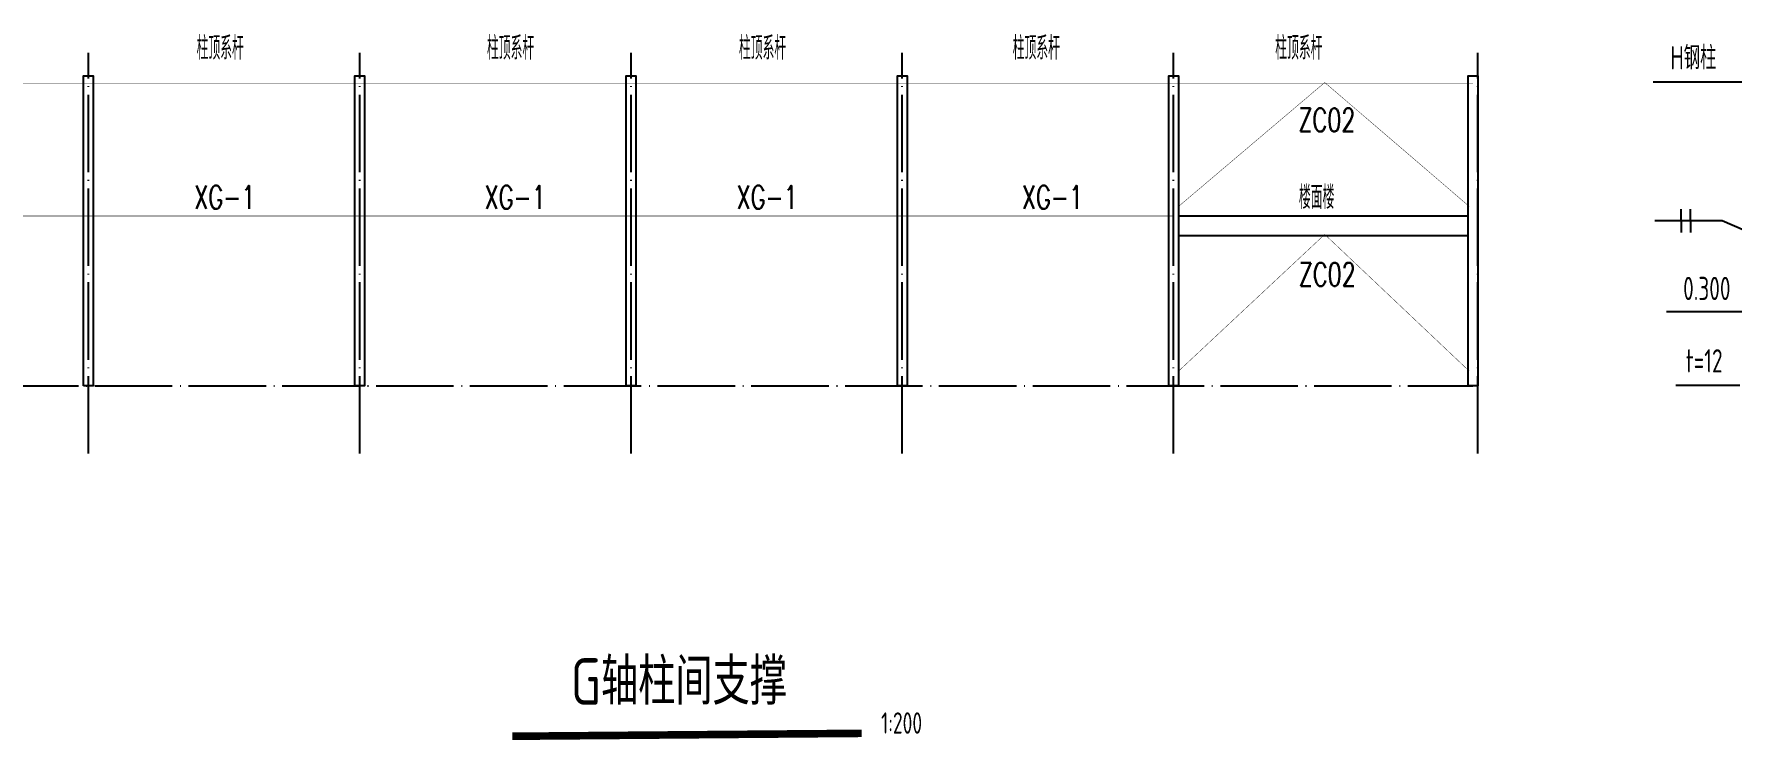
# Model space of a CAD drawing. Extents: x 180850 to 1400258, y 48356 to 327067.
# Drawn here: x 826690 to 870475, y 164110 to 182332 of the extents above; entities that cross this region are included whole.
import ezdxf
from ezdxf.enums import TextEntityAlignment as Align

# ---------------------------------------------------------------- set-up
doc = ezdxf.new("R2010")
doc.units = 0
doc.header["$LTSCALE"] = 1000
doc.linetypes.add('DASH', pattern=[0.35, 0.25, -0.1])
doc.linetypes.add('DOTE', pattern=[2.42, 2, -0.2, 0.02, -0.2])
for name, color, linetype in [('DIM', 146, 'Continuous'), ('DIM_SYMB', 3, 'Continuous'), ('DOTE', 1, 'Continuous'), ('GZ', 50, 'Continuous'), ('NUM', 7, 'Continuous'), ('PUB_DIM', 3, 'Continuous'), ('PUB_TEXT', 7, 'Continuous'), ('SC', 3, 'Continuous'), ('THIN', 7, 'Continuous'), ('WELD', 7, 'Continuous'), ('XG', 6, 'Continuous')]:
    doc.layers.add(name, color=color, linetype=linetype)
doc.styles.add('_TCH_DIM', font='SIMPLEX', dxfattribs={"bigfont": 'GBCBIG'})
doc.styles.get("Standard").update_dxf_attribs({"font": 'gbenor.shx', "bigfont": 'gbcbig.shx'})
doc.styles.add('TSSD_Dimension', font='Tssdeng.shx', dxfattribs={"width": 0.8, "bigfont": 'hztxt.shx'})
doc.styles.add('TSSD_Norm', font='tssdeng.shx', dxfattribs={"bigfont": 'hztxt.shx'})
doc.dimstyles.new('TSSD_LEADER_STYLE_400.0', dxfattribs={"dimtxt": 1200, "dimasz": 400, "dimexe": 400, "dimexo": 1000, "dimgap": 0.09, "dimtad": 0, "dimtih": 1, "dimtoh": 1, "dimdec": 4, "dimzin": 0, "dimdsep": 46, "dimtxsty": 'Standard', "dimcen": 0.09, "dimdle": 400, "dimclrt": 7, "dimadec": 0, "dimazin": 0, "dimtfac": 1, "dimtdec": 4, "dimtofl": 0, "dimtmove": 0, "dimatfit": 3, "dimfxl": 1, "dimtolj": 1, "dimtzin": 0, "dimarcsym": 0})

# ---------------------------------------------------------------- blocks, each defined once
blk = doc.blocks.new('_WELD006')
at = {"color": 0, "linetype": 'ByBlock'}
for p, q in [((0, 0), (0, 0.5)), ((0.4, 0), (0.4, 0.5))]:
    blk.add_line(p, q, dxfattribs=at)

msp = doc.modelspace()

# ---------------------------------------------------------------- linework, layer by layer
for p, q in [((856222.17, 177633.86), (863694.17, 177633.86)), ((856222.17, 177133.86), (863694.17, 177133.86))]:
    msp.add_line(p, q)
at = {"layer": 'DIM'}
msp.add_line((871434.53, 175163.96), (868813.31, 175163.96), dxfattribs=at)
at = {"layer": 'DIM_SYMB', "const_width": 196}
msp.add_lwpolyline([(839034.27, 164207.87), (848044.08, 164283.51)], dxfattribs=at)
at = {"layer": 'DOTE', "linetype": 'DOTE'}
for p, q in [((828094.17, 171503.86), (828094.17, 181843.13)), ((835094.17, 171503.86), (835094.17, 181843.13)), ((842094.17, 171503.86), (842094.17, 181843.13)), ((849094.17, 171503.86), (849094.17, 181843.13)), ((856094.17, 171503.86), (856094.17, 181843.13)), ((856094.17, 171503.86), (856094.17, 181843.13)), ((863944.17, 171503.86), (863944.17, 181843.13)), ((813738.52, 173253.86), (863816.17, 173253.86))]:
    msp.add_line(p, q, dxfattribs=at)
at = {"layer": 'GZ'}
for points in [[(827972.17, 173253.86), (827972.17, 181253.86), (828222.17, 181253.86), (828222.17, 173253.86)], [(834972.17, 173253.86), (834972.17, 181253.86), (835222.17, 181253.86), (835222.17, 173253.86)], [(841972.17, 173253.86), (841972.17, 181253.86), (842222.17, 181253.86), (842222.17, 173253.86)], [(848972.17, 173253.86), (848972.17, 181253.86), (849222.17, 181253.86), (849222.17, 173253.86)], [(855972.17, 173253.86), (855972.17, 181253.86), (856222.17, 181253.86), (856222.17, 173253.86)], [(863694.17, 173253.86), (863694.17, 181253.86), (863944.17, 181253.86), (863944.17, 173253.86)]]:
    msp.add_lwpolyline(points, close=True, dxfattribs=at)
at = {"layer": 'PUB_DIM', "linetype": 'ByBlock'}
for p, q in [((872467.34, 181083.83), (868467.09, 181083.83)), ((870697.76, 173259.74), (869048.36, 173259.74))]:
    msp.add_line(p, q, dxfattribs=at)
at = {"layer": 'SC', "const_width": 10}
for points in [[(856222.17, 177882.14), (859992.58, 181079.22)], [(863719.17, 177882.14), (859992.58, 181079.22)], [(856222.17, 173631.94), (859992.58, 177159.22)], [(863719.17, 173631.94), (859992.58, 177159.22)]]:
    msp.add_lwpolyline(points, dxfattribs=at)
at = {"layer": 'WELD'}
msp.add_line((870245.63, 177508.83), (868505.85, 177508.83), dxfattribs=at)
at = {"layer": 'XG', "linetype": 'DASH', "const_width": 10}
for points in [[(814594.17, 181053.86), (828094.17, 181053.86)], [(828094.17, 181053.86), (863816.17, 181053.86)], [(814719.17, 177633.86), (828094.17, 177633.86)], [(828094.17, 177633.86), (856094.17, 177633.86)]]:
    msp.add_lwpolyline(points, dxfattribs=at)

# ---------------------------------------------------------------- block references
at = {"layer": 'WELD', "xscale": 600, "yscale": 600, "zscale": 600}
msp.add_blockref('_WELD006', (869185.85, 177508.83), dxfattribs=at)
at = {"layer": 'WELD', "xscale": -600, "yscale": 600, "zscale": 600, "rotation": 180}
msp.add_blockref('_WELD006', (869185.85, 177508.83), dxfattribs=at)

# ---------------------------------------------------------------- texts
at = {"layer": 'NUM', "linetype": 'ByBlock', "style": 'TSSD_Norm', "width": 0.8}
msp.add_text('G轴柱间支撑', height=1200, dxfattribs=at).set_placement((840540.85, 165020.86))
at = {"layer": 'NUM', "style": 'TSSD_Norm', "width": 0.7}
msp.add_text('1:200', height=550, dxfattribs=at).set_placement((848547.41, 164275.54))
at = {"layer": 'PUB_TEXT', "style": '_TCH_DIM', "width": 0.705882}
for s, p in [('柱顶系杆', (830886.03, 181667.54)), ('柱顶系杆', (838378.09, 181667.54)), ('柱顶系杆', (844878.09, 181667.54)), ('柱顶系杆', (851940.99, 181667.54)), ('柱顶系杆', (858714.44, 181669.83)), ('ZC02', (859312.18, 179814)), ('XG-1', (830826.43, 177817.72)), ('XG-1', (838318.49, 177817.72)), ('XG-1', (844818.49, 177817.72)), ('XG-1', (852180.12, 177817.72)), ('楼面楼', (859325.67, 177817.72)), ('ZC02', (859323.39, 175827.14))]:
    msp.add_text(s, height=600, dxfattribs=at).set_placement(p)
at = {"layer": 'THIN', "style": 'TSSD_Dimension', "width": 0.7}
for s, p in [('H钢柱', (868908.38, 181237.68)), ('t=12', (869307.06, 173416.74))]:
    msp.add_text(s, height=600, dxfattribs=at).set_placement(p, align=Align.BOTTOM_LEFT)
msp.add_text('0.300', height=600, dxfattribs=at).set_placement((870461.04, 175283.96), align=Align.BOTTOM_RIGHT)

# ---------------------------------------------------------------- leaders
at = {"layer": 'WELD'}
msp.add_leader([(875611.09, 175195.77), (870245.63, 177508.83)], dimstyle='TSSD_LEADER_STYLE_400.0', dxfattribs=at)

doc.saveas('drawing.dxf')
